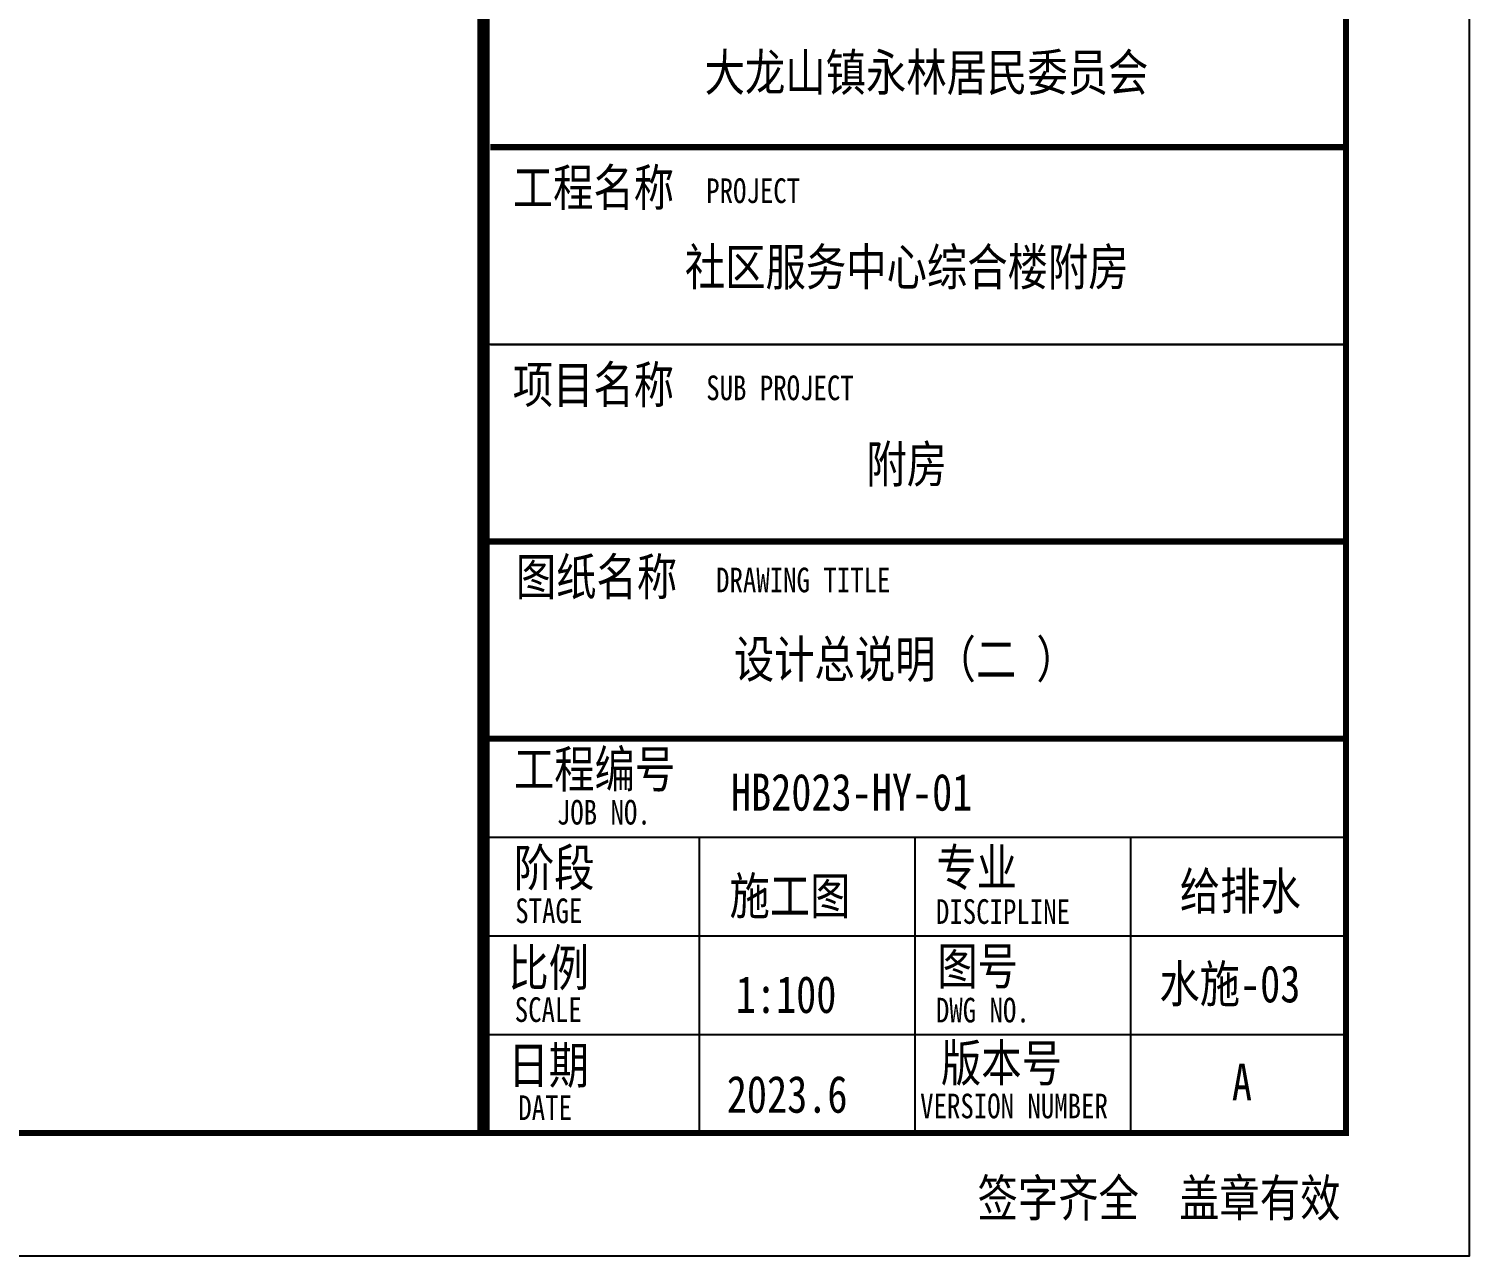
# Model space of a CAD drawing. Header units: inches. Extents: x -1293886 to -986005, y -15154 to 203628.
# Drawn here: x -1223924 to -1212234, y 76427 to 86388 of the extents above; entities that cross this region are included whole.
import ezdxf
from ezdxf.enums import TextEntityAlignment as Align

# ---------------------------------------------------------------- set-up
doc = ezdxf.new("R2010")
doc.units = ezdxf.units.IN
doc.header["$LTSCALE"] = 100
doc.header["$MEASUREMENT"] = 0
doc.layers.get('0').update_dxf_attribs({"color": 252})
doc.layers.add('nb-plugin', color=7, linetype='Continuous', true_color=0xffffff)
for name, color, linetype in [('TK', 142, 'Continuous'), ('W_DIM', 4, 'Continuous'), ('XM', 7, 'Continuous'), ('图框', 7, 'Continuous')]:
    doc.layers.add(name, color=color, linetype=linetype)
doc.styles.add('HYZT1', font='SimSun.ttf', dxfattribs={"width": 0.8})

# ---------------------------------------------------------------- blocks, each defined once
blk = doc.blocks.new('nb-594-420-1-100-c2de73c1-9880-4671-acc2-784e2fc0a41b')
at = {"layer": 'W_DIM', "color": 7, "true_color": 0xffffff}
blk.add_lwpolyline([(0, 0), (0, 42000), (59400, 42000), (59400, 0)], close=True, dxfattribs=at)
blk = doc.blocks.new('A$C05385F37')
at = {"layer": 'TK'}
for p, q in [((-1000, -34600), (-8000, -34600)), ((-7944, -34600), (-1000, -34600)), ((-8000, -36200), (-1000, -36200)), ((-8000, -36200), (-1000, -36200)), ((-1000, -36200), (-8000, -36200)), ((-8000, -36200), (-1000, -36200)), ((-8000, -36200), (-2830, -36200)), ((-8000, -36200), (-1000, -36200)), ((-8000, -36200), (-1000, -36200)), ((-8000, -38600), (-1000, -38600)), ((-8000, -38600), (-1000, -38600)), ((-6250, -38600), (-6250, -41000)), ((-4500, -38600), (-4500, -41000)), ((-2750, -38600), (-2750, -41000)), ((-8000, -39400), (-1000, -39400)), ((-8000, -40200), (-1000, -40200))]:
    blk.add_line(p, q, dxfattribs=at)
for points, const_width in [([(-8000, -1000), (-8000, -41000)], 100), ([(-1000, -33000), (-7944, -33000)], 50), ([(-8000, -36200), (-1000, -36200)], 50), ([(-7944, -36200), (-1000, -36200)], 50), ([(-8000, -37800), (-1000, -37800)], 50)]:
    blk.add_lwpolyline(points, dxfattribs=dict(at, const_width=const_width))
at = {"layer": 'TK', "style": 'HYZT1', "width": 0.8}
for s, height, p in [('工程名称', 300, (-7762, -33477)), ('PROJECT', 200, (-6192, -33453)), ('项目名称', 300, (-7762, -35077)), ('SUB PROJECT', 200, (-6192, -35053)), ('图纸名称', 300, (-7737, -36636)), ('DRAWING TITLE', 200, (-6112, -36612)), ('工程编号', 300, (-7753, -38197)), ('JOB NO.', 200, (-7404, -38497)), ('阶段', 300, (-7753, -38997)), ('专业', 300, (-4325, -38995)), ('STAGE', 200, (-7742, -39297)), ('DISCIPLINE', 200, (-4328, -39303)), ('比例', 300, (-7798, -39809)), ('图号', 300, (-4317, -39795)), ('SCALE', 200, (-7746, -40099)), ('DWG NO.', 200, (-4328, -40103)), ('日期', 300, (-7798, -40600)), ('版本号', 300, (-4287, -40582)), ('VERSION NUMBER', 200, (-4456, -40881)), ('DATE', 200, (-7717, -40895)), ('签字齐全  盖章有效', 300, (-3990, -41678))]:
    blk.add_text(s, height=height, dxfattribs=at).set_placement(p)

msp = doc.modelspace()

# ---------------------------------------------------------------- linework, layer by layer
at = {"layer": '图框', "color": 4}
msp.add_lwpolyline([(-1271633.8, 76427.1), (-1271633.8, 118427.1), (-1212233.8, 118427.1), (-1212233.8, 76427.1)], close=True, dxfattribs=at)
at = {"layer": '图框', "color": 4, "const_width": 50}
msp.add_lwpolyline([(-1269133.8, 77427.1), (-1269133.8, 117427.1), (-1213233.8, 117427.1), (-1213233.8, 77427.1)], close=True, dxfattribs=at)

# ---------------------------------------------------------------- block references
at = {"color": 4}
msp.add_blockref('A$C05385F37', (-1212233.8, 118427.1), dxfattribs=at)
at = {"layer": 'nb-plugin'}
msp.add_blockref('nb-594-420-1-100-c2de73c1-9880-4671-acc2-784e2fc0a41b', (-1271633.8, 76427.1), dxfattribs=at)

# ---------------------------------------------------------------- texts
at = {"layer": 'XM', "style": 'HYZT1', "width": 0.8}
for s, p in [('大龙山镇永林居民委员会 ', (-1216556.5, 86034)), ('社区服务中心综合楼附房', (-1216798.5, 84454.9)), ('附房', (-1216798.5, 82854.9))]:
    msp.add_text(s, height=300, dxfattribs=at).set_placement(p, align=Align.MIDDLE_CENTER)
for s, p in [('设计总说明（二 ）', (-1218201.5, 81122)), ('HB2023-HY-01', (-1218225.2, 80043.1)), ('施工图', (-1218237.2, 79200.7)), ('给排水', (-1214582.4, 79240.3)), ('水施-03', (-1214748.4, 78486.8)), ('1:100', (-1218185.8, 78401)), ('A', (-1214159.9, 77690.8)), ('2023.6', (-1218258.9, 77591.2))]:
    msp.add_text(s, height=300, dxfattribs=at).set_placement(p)

doc.saveas('drawing.dxf')
